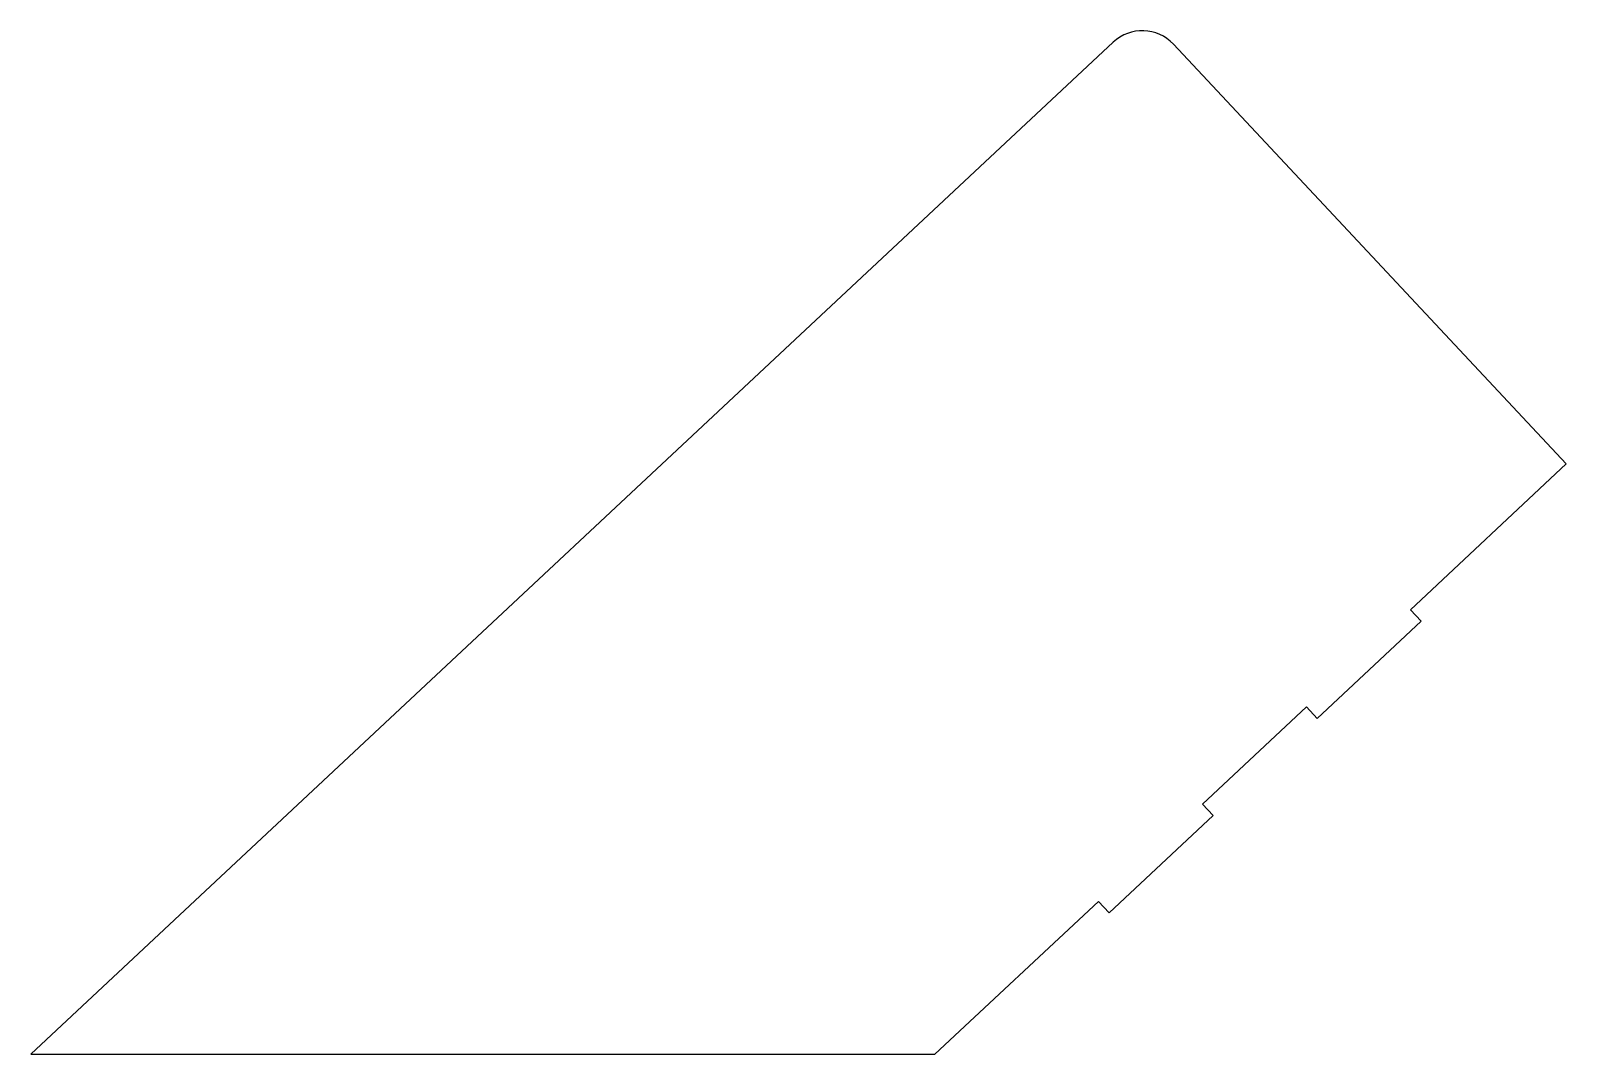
# Model space of a CAD drawing. Header units: millimetres. Extents: x 0 to 108, y 0 to 72.
import ezdxf

# ---------------------------------------------------------------- set-up
doc = ezdxf.new("R2010")
doc.units = ezdxf.units.MM
doc.layers.add('fab_top', color=7, linetype='Continuous', true_color=0x1cd582)

msp = doc.modelspace()

# ---------------------------------------------------------------- linework, layer by layer
at = {"layer": 'fab_top', "color": 1}
for p, q in [((0, 0), (76.05, 71.13)), ((80.29, 70.99), (107.89, 41.49)), ((107.89, 41.49), (96.94, 31.24)), ((97.69, 30.44), (90.38, 23.61)), ((96.94, 31.24), (97.69, 30.44)), ((89.63, 24.41), (82.33, 17.58)), ((90.38, 23.61), (89.63, 24.41)), ((82.33, 17.58), (83.08, 16.78)), ((83.08, 16.78), (75.78, 9.95)), ((75.03, 10.75), (63.53, 0)), ((75.78, 9.95), (75.03, 10.75)), ((0, 0), (63.53, 0))]:
    msp.add_line(p, q, dxfattribs=at)
msp.add_arc((78.1, 68.94), 3, 43.0852, 133.0852, dxfattribs=at)

doc.saveas('drawing.dxf')
